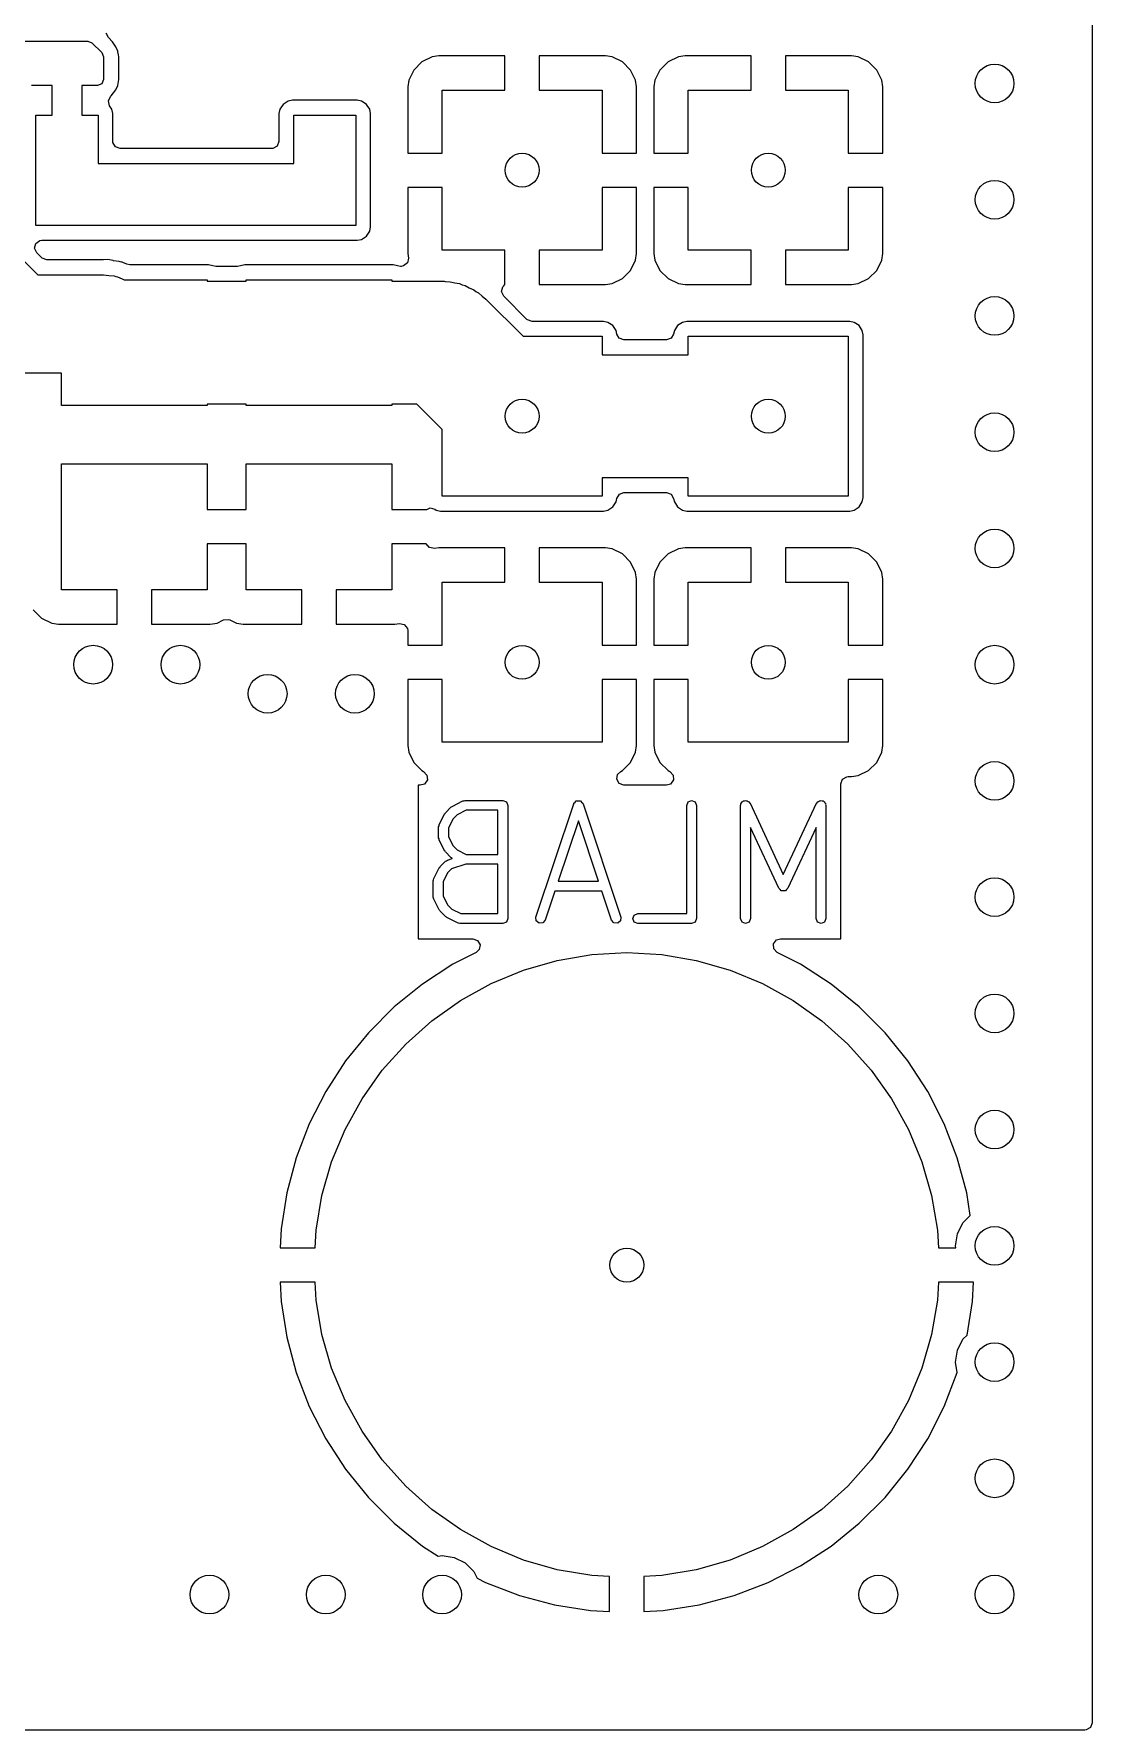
# Model space of a CAD drawing. Extents: x 5.46 to 6.24, y -4.92 to -3.35.
# Drawn here: x 5.806 to 6.235, y -4.923 to -4.234 of the extents above; entities that cross this region are included whole.
import ezdxf

# ---------------------------------------------------------------- set-up
doc = ezdxf.new("R2010")
doc.units = 0
doc.header["$MEASUREMENT"] = 0
doc.layers.add('BLACK', color=7, linetype='CONTINUOUS')

msp = doc.modelspace()

# ---------------------------------------------------------------- linework, layer by layer
at = {"layer": 'BLACK', "linetype": 'CONTINUOUS'}
for p, q in [((6.2355, -3.34796), (6.2355, -4.92004)), ((5.8005, -4.2365), (5.82755, -4.2365)), ((5.82755, -4.2365), (5.82929, -4.23722)), ((5.82929, -4.23722), (5.83328, -4.24121)), ((5.83594, -4.23508), (5.83509, -4.23325)), ((5.83767, -4.23681), (5.83594, -4.23508)), ((5.83767, -4.23681), (5.83767, -4.23681)), ((5.83767, -4.23681), (5.83767, -4.23681)), ((5.83902, -4.23883), (5.83767, -4.23681)), ((5.83974, -4.24057), (5.83902, -4.23883)), ((5.83328, -4.24121), (5.834, -4.24295)), ((5.834, -4.24295), (5.834, -4.25215)), ((5.83982, -4.24095), (5.83974, -4.24057)), ((5.84004, -4.24206), (5.83982, -4.24095)), ((5.84022, -4.24295), (5.84004, -4.24206)), ((5.84022, -4.25215), (5.84022, -4.24295)), ((5.96327, -4.24497), (5.95997, -4.24827)), ((5.96746, -4.24293), (5.96327, -4.24497)), ((5.97017, -4.24253), (5.96746, -4.24293)), ((5.99702, -4.24253), (5.97017, -4.24253)), ((5.99702, -4.2565), (5.99702, -4.24253)), ((6.03783, -4.24253), (6.01098, -4.24253)), ((6.01098, -4.24253), (6.01098, -4.2565)), ((6.04054, -4.24293), (6.03783, -4.24253)), ((6.04473, -4.24497), (6.04054, -4.24293)), ((6.04054, -4.24293), (6.04054, -4.24293)), ((6.04803, -4.24827), (6.04473, -4.24497)), ((6.06327, -4.24497), (6.05997, -4.24827)), ((6.06746, -4.24293), (6.06327, -4.24497)), ((6.07017, -4.24253), (6.06746, -4.24293)), ((6.09702, -4.24253), (6.07017, -4.24253)), ((6.09702, -4.2565), (6.09702, -4.24253)), ((6.13783, -4.24253), (6.11098, -4.24253)), ((6.11098, -4.24253), (6.11098, -4.2565)), ((6.14054, -4.24293), (6.13783, -4.24253)), ((6.14473, -4.24497), (6.14054, -4.24293)), ((6.14054, -4.24293), (6.14054, -4.24293)), ((6.14803, -4.24827), (6.14473, -4.24497)), ((5.834, -4.25215), (5.83328, -4.25389)), ((5.83974, -4.25453), (5.84022, -4.25215)), ((5.95793, -4.25246), (5.95753, -4.25517)), ((5.95997, -4.24827), (5.95793, -4.25246)), ((6.05007, -4.25246), (6.04803, -4.24827)), ((6.05047, -4.25517), (6.05007, -4.25246)), ((6.05793, -4.25246), (6.05753, -4.25517)), ((6.05997, -4.24827), (6.05793, -4.25246)), ((6.15007, -4.25246), (6.14803, -4.24827)), ((6.15047, -4.25517), (6.15007, -4.25246)), ((5.81315, -4.25461), (5.80475, -4.25461)), ((5.81315, -4.26658), (5.81315, -4.25461)), ((5.83154, -4.25461), (5.82512, -4.25461)), ((5.82512, -4.25461), (5.82512, -4.26658)), ((5.83328, -4.25389), (5.83154, -4.25461)), ((5.83596, -4.26082), (5.83686, -4.25901)), ((5.83686, -4.25901), (5.83695, -4.25892)), ((5.83695, -4.25892), (5.83706, -4.25882)), ((5.83706, -4.25882), (5.83902, -4.25627)), ((5.83706, -4.25882), (5.83706, -4.25882)), ((5.83902, -4.25627), (5.83974, -4.25453)), ((5.95753, -4.25517), (5.95753, -4.28202)), ((5.9715, -4.28202), (5.9715, -4.2565)), ((5.9715, -4.2565), (5.99702, -4.2565)), ((6.01098, -4.2565), (6.0365, -4.2565)), ((6.0365, -4.2565), (6.0365, -4.28202)), ((6.05047, -4.28202), (6.05047, -4.25517)), ((6.05047, -4.25517), (6.05047, -4.25517)), ((6.05753, -4.25517), (6.05753, -4.28202)), ((6.0715, -4.28202), (6.0715, -4.2565)), ((6.0715, -4.2565), (6.09702, -4.2565)), ((6.11098, -4.2565), (6.1365, -4.2565)), ((6.1365, -4.2565), (6.1365, -4.28202)), ((6.15047, -4.28202), (6.15047, -4.25517)), ((6.15047, -4.25517), (6.15047, -4.25517)), ((5.80654, -4.28666), (5.80654, -4.26658)), ((5.80654, -4.26658), (5.81315, -4.26658)), ((5.82512, -4.26658), (5.83174, -4.26658)), ((5.83174, -4.26658), (5.83174, -4.28626)), ((5.83644, -4.26279), (5.83596, -4.26082)), ((5.83741, -4.26423), (5.83644, -4.26279)), ((5.83776, -4.26599), (5.83741, -4.26423)), ((5.83776, -4.27728), (5.83776, -4.26599)), ((5.83776, -4.26599), (5.83776, -4.26599)), ((5.90559, -4.26423), (5.90524, -4.26599)), ((5.90524, -4.26599), (5.90524, -4.27728)), ((5.90692, -4.26224), (5.90559, -4.26423)), ((5.90559, -4.26423), (5.90559, -4.26423)), ((5.90891, -4.26091), (5.90692, -4.26224)), ((5.91067, -4.26056), (5.90891, -4.26091)), ((5.93705, -4.26056), (5.91067, -4.26056)), ((5.91067, -4.26056), (5.91067, -4.26056)), ((5.91126, -4.28626), (5.91126, -4.26658)), ((5.91126, -4.26658), (5.93646, -4.26658)), ((5.93646, -4.26658), (5.93646, -4.28626)), ((5.93881, -4.26091), (5.93705, -4.26056)), ((5.94025, -4.26187), (5.93881, -4.26091)), ((5.93881, -4.26091), (5.93881, -4.26091)), ((5.9408, -4.26224), (5.94025, -4.26187)), ((5.94109, -4.26268), (5.9408, -4.26224)), ((5.94213, -4.26423), (5.94109, -4.26268)), ((5.94248, -4.26599), (5.94213, -4.26423)), ((5.94248, -4.28725), (5.94248, -4.26599)), ((5.8378, -4.2778), (5.83776, -4.27728)), ((5.83881, -4.27955), (5.8378, -4.2778)), ((5.84072, -4.28024), (5.83881, -4.27955)), ((5.90228, -4.28024), (5.84072, -4.28024)), ((5.9028, -4.2802), (5.90228, -4.28024)), ((5.90455, -4.27919), (5.9028, -4.2802)), ((5.90524, -4.27728), (5.90455, -4.27919)), ((5.80654, -4.31146), (5.80654, -4.28666)), ((5.83174, -4.28626), (5.91126, -4.28626)), ((5.93646, -4.28626), (5.93646, -4.31146)), ((5.94248, -4.31205), (5.94248, -4.28725)), ((5.94248, -4.28725), (5.94248, -4.28725)), ((5.95753, -4.28202), (5.9715, -4.28202)), ((6.0365, -4.28202), (6.05047, -4.28202)), ((6.05753, -4.28202), (6.0715, -4.28202)), ((6.1365, -4.28202), (6.15047, -4.28202)), ((5.9715, -4.29598), (5.95753, -4.29598)), ((5.95753, -4.29598), (5.95753, -4.32283)), ((5.9715, -4.3215), (5.9715, -4.29598)), ((6.05047, -4.29598), (6.0365, -4.29598)), ((6.0365, -4.29598), (6.0365, -4.3215)), ((6.05047, -4.32283), (6.05047, -4.29598)), ((6.0715, -4.29598), (6.05753, -4.29598)), ((6.05753, -4.29598), (6.05753, -4.32283)), ((6.0715, -4.3215), (6.0715, -4.29598)), ((6.15047, -4.29598), (6.1365, -4.29598)), ((6.1365, -4.29598), (6.1365, -4.3215)), ((6.15047, -4.32283), (6.15047, -4.29598)), ((5.93646, -4.31146), (5.80654, -4.31146)), ((5.9408, -4.3158), (5.94213, -4.31381)), ((5.94213, -4.31381), (5.94248, -4.31205)), ((5.79603, -4.32024), (5.80728, -4.3315)), ((5.80598, -4.3207), (5.8065, -4.31874)), ((5.80683, -4.32253), (5.80598, -4.3207)), ((5.8065, -4.31874), (5.80816, -4.31758)), ((5.80816, -4.31758), (5.80892, -4.31748)), ((5.80892, -4.31748), (5.93705, -4.31748)), ((5.93705, -4.31748), (5.93881, -4.31713)), ((5.93881, -4.31713), (5.9408, -4.3158)), ((5.99702, -4.3215), (5.9715, -4.3215)), ((5.99702, -4.33547), (5.99702, -4.3215)), ((6.0365, -4.3215), (6.01098, -4.3215)), ((6.01098, -4.3215), (6.01098, -4.33547)), ((6.09702, -4.3215), (6.0715, -4.3215)), ((6.09702, -4.33547), (6.09702, -4.3215)), ((6.1365, -4.3215), (6.11098, -4.3215)), ((6.11098, -4.3215), (6.11098, -4.33547)), ((5.80891, -4.32461), (5.80683, -4.32253)), ((5.8091, -4.32479), (5.80891, -4.32461)), ((5.811, -4.32548), (5.8091, -4.32479)), ((5.83312, -4.32548), (5.811, -4.32548)), ((5.8333, -4.32547), (5.83312, -4.32548)), ((5.83393, -4.32544), (5.8333, -4.32547)), ((5.83558, -4.32534), (5.83393, -4.32544)), ((5.83783, -4.32575), (5.83558, -4.32534)), ((5.83558, -4.32534), (5.83558, -4.32534)), ((5.83801, -4.32578), (5.83783, -4.32575)), ((5.84027, -4.32605), (5.83801, -4.32578)), ((5.84076, -4.32624), (5.84027, -4.32605)), ((5.84027, -4.32605), (5.84027, -4.32605)), ((5.84027, -4.32605), (5.84027, -4.32605)), ((5.84128, -4.32638), (5.84076, -4.32624)), ((5.84153, -4.32643), (5.84128, -4.32638)), ((5.8418, -4.32648), (5.84153, -4.32643)), ((5.84347, -4.32723), (5.8418, -4.32648)), ((5.8418, -4.32648), (5.8418, -4.32648)), ((5.84468, -4.32749), (5.84347, -4.32723)), ((5.87662, -4.32749), (5.84468, -4.32749)), ((5.87838, -4.32784), (5.87662, -4.32749)), ((5.87662, -4.32749), (5.87662, -4.32749)), ((5.87841, -4.32785), (5.87838, -4.32784)), ((5.87955, -4.32808), (5.87841, -4.32785)), ((5.88845, -4.32808), (5.87955, -4.32808)), ((5.88959, -4.32785), (5.88845, -4.32808)), ((5.88962, -4.32784), (5.88959, -4.32785)), ((5.89138, -4.32749), (5.88962, -4.32784)), ((5.95162, -4.32749), (5.89138, -4.32749)), ((5.89138, -4.32749), (5.89138, -4.32749)), ((5.95338, -4.32784), (5.95162, -4.32749)), ((5.95341, -4.32785), (5.95338, -4.32784)), ((5.95455, -4.32808), (5.95341, -4.32785)), ((5.95487, -4.32808), (5.95455, -4.32808)), ((5.9558, -4.32793), (5.95487, -4.32808)), ((5.95739, -4.32667), (5.9558, -4.32793)), ((5.9578, -4.32469), (5.95739, -4.32667)), ((5.95753, -4.32283), (5.9578, -4.32469)), ((6.04803, -4.32973), (6.05007, -4.32554)), ((6.05007, -4.32554), (6.05047, -4.32283)), ((6.05047, -4.32283), (6.05047, -4.32283)), ((6.05753, -4.32283), (6.05793, -4.32554)), ((6.05793, -4.32554), (6.05997, -4.32973)), ((6.14803, -4.32973), (6.15007, -4.32554)), ((6.15007, -4.32554), (6.15047, -4.32283)), ((6.15047, -4.32283), (6.15047, -4.32283)), ((5.80728, -4.3315), (5.834, -4.3315)), ((5.834, -4.3315), (5.83612, -4.3318)), ((5.83612, -4.3318), (5.83825, -4.33196)), ((5.83825, -4.33196), (5.83892, -4.33221)), ((5.83892, -4.33221), (5.83963, -4.33231)), ((5.83963, -4.33231), (5.84158, -4.3332)), ((5.84158, -4.3332), (5.84241, -4.33351)), ((5.84241, -4.33351), (5.87603, -4.33351)), ((5.87603, -4.33351), (5.87603, -4.3341)), ((5.87603, -4.3341), (5.89197, -4.3341)), ((5.89197, -4.3341), (5.89197, -4.33351)), ((5.89197, -4.33351), (5.95103, -4.33351)), ((5.95103, -4.33351), (5.95103, -4.3341)), ((5.95103, -4.3341), (5.9716, -4.3341)), ((5.9716, -4.3341), (5.97215, -4.33413)), ((5.97215, -4.33413), (5.97238, -4.33411)), ((5.97238, -4.33411), (5.97277, -4.33417)), ((5.97277, -4.33417), (5.97473, -4.3343)), ((5.97473, -4.3343), (5.97663, -4.33478)), ((5.97663, -4.33478), (5.97857, -4.33509)), ((5.97857, -4.33509), (5.97966, -4.33556)), ((5.97966, -4.33556), (5.9808, -4.33585)), ((5.9808, -4.33585), (5.98252, -4.3368)), ((5.99619, -4.33636), (5.99652, -4.33596)), ((5.99652, -4.33596), (5.99702, -4.33547)), ((6.01098, -4.33547), (6.03783, -4.33547)), ((6.03783, -4.33547), (6.04054, -4.33507)), ((6.03783, -4.33547), (6.03783, -4.33547)), ((6.04054, -4.33507), (6.04473, -4.33303)), ((6.04473, -4.33303), (6.04803, -4.32973)), ((6.05997, -4.32973), (6.06327, -4.33303)), ((6.06327, -4.33303), (6.06746, -4.33507)), ((6.06746, -4.33507), (6.06746, -4.33507)), ((6.06746, -4.33507), (6.07017, -4.33547)), ((6.07017, -4.33547), (6.07017, -4.33547)), ((6.07017, -4.33547), (6.09702, -4.33547)), ((6.11098, -4.33547), (6.13783, -4.33547)), ((6.13783, -4.33547), (6.14054, -4.33507)), ((6.13783, -4.33547), (6.13783, -4.33547)), ((6.14054, -4.33507), (6.14473, -4.33303)), ((6.14473, -4.33303), (6.14803, -4.32973)), ((5.98252, -4.3368), (5.98432, -4.33758)), ((5.98432, -4.33758), (5.98526, -4.3383)), ((5.98526, -4.3383), (5.98629, -4.33887)), ((5.98629, -4.33887), (5.98772, -4.34022)), ((5.98772, -4.34022), (5.98928, -4.34142)), ((5.98928, -4.34142), (6.00436, -4.3565)), ((5.99566, -4.33832), (5.99619, -4.33636)), ((5.99652, -4.34015), (5.99566, -4.33832)), ((6.00598, -4.34961), (5.99652, -4.34015)), ((6.00617, -4.34979), (6.00598, -4.34961)), ((6.00808, -4.35048), (6.00617, -4.34979)), ((6.00436, -4.3565), (6.0365, -4.3565)), ((6.03709, -4.35048), (6.00808, -4.35048)), ((6.0365, -4.3565), (6.0365, -4.364)), ((6.03885, -4.35083), (6.03709, -4.35048)), ((6.04084, -4.35216), (6.03885, -4.35083)), ((6.03885, -4.35083), (6.03885, -4.35083)), ((6.04217, -4.35415), (6.04084, -4.35216)), ((6.04246, -4.3556), (6.04217, -4.35415)), ((6.04217, -4.35415), (6.04217, -4.35415)), ((6.04346, -4.35729), (6.04246, -4.3556)), ((6.06554, -4.3556), (6.06449, -4.35733)), ((6.06583, -4.35415), (6.06554, -4.3556)), ((6.06716, -4.35216), (6.06583, -4.35415)), ((6.06583, -4.35415), (6.06583, -4.35415)), ((6.06915, -4.35083), (6.06716, -4.35216)), ((6.07091, -4.35048), (6.06915, -4.35083)), ((6.13709, -4.35048), (6.07091, -4.35048)), ((6.07091, -4.35048), (6.07091, -4.35048)), ((6.0715, -4.364), (6.0715, -4.3565)), ((6.0715, -4.3565), (6.1365, -4.3565)), ((6.1365, -4.3565), (6.1365, -4.4215)), ((6.13885, -4.35083), (6.13709, -4.35048)), ((6.14084, -4.35216), (6.13885, -4.35083)), ((6.13885, -4.35083), (6.13885, -4.35083)), ((6.14217, -4.35415), (6.14084, -4.35216)), ((6.14252, -4.35591), (6.14217, -4.35415)), ((6.14252, -4.42209), (6.14252, -4.35591)), ((6.04536, -4.35798), (6.04346, -4.35729)), ((6.06264, -4.35798), (6.04536, -4.35798)), ((6.06449, -4.35733), (6.06264, -4.35798)), ((6.0365, -4.364), (6.0715, -4.364)), ((5.81697, -4.3715), (5.799, -4.3715)), ((5.81697, -4.38469), (5.81697, -4.3715)), ((5.89197, -4.3841), (5.87603, -4.3841)), ((5.87603, -4.3841), (5.87603, -4.38469)), ((5.89197, -4.38469), (5.89197, -4.3841)), ((5.96124, -4.3841), (5.95103, -4.3841)), ((5.95103, -4.3841), (5.95103, -4.38469)), ((5.9715, -4.39436), (5.96124, -4.3841)), ((5.87603, -4.38469), (5.81697, -4.38469)), ((5.95103, -4.38469), (5.89197, -4.38469)), ((5.9715, -4.4215), (5.9715, -4.39436)), ((5.81697, -4.45949), (5.81697, -4.40831)), ((5.81697, -4.40831), (5.87603, -4.40831)), ((5.87603, -4.40831), (5.87603, -4.42692)), ((5.89197, -4.42692), (5.89197, -4.40831)), ((5.89197, -4.40831), (5.95103, -4.40831)), ((5.95103, -4.40831), (5.95103, -4.42692)), ((6.0715, -4.414), (6.0365, -4.414)), ((6.0365, -4.414), (6.0365, -4.4215)), ((6.0715, -4.4215), (6.0715, -4.414)), ((6.0365, -4.4215), (5.9715, -4.4215)), ((6.03885, -4.42717), (6.04084, -4.42584)), ((6.04084, -4.42584), (6.04217, -4.42385)), ((6.04217, -4.42385), (6.04246, -4.4224)), ((6.04246, -4.4224), (6.04351, -4.42067)), ((6.04351, -4.42067), (6.04536, -4.42002)), ((6.04536, -4.42002), (6.06264, -4.42002)), ((6.06264, -4.42002), (6.06454, -4.42071)), ((6.06454, -4.42071), (6.06554, -4.4224)), ((6.06554, -4.4224), (6.06583, -4.42385)), ((6.06583, -4.42385), (6.06716, -4.42584)), ((6.06716, -4.42584), (6.06716, -4.42584)), ((6.06716, -4.42584), (6.06716, -4.42584)), ((6.06716, -4.42584), (6.06915, -4.42717)), ((6.1365, -4.4215), (6.0715, -4.4215)), ((6.13885, -4.42717), (6.14084, -4.42584)), ((6.14084, -4.42584), (6.14217, -4.42385)), ((6.14217, -4.42385), (6.14252, -4.42209)), ((5.87603, -4.42692), (5.89197, -4.42692)), ((5.95103, -4.42692), (5.96523, -4.42692)), ((5.96523, -4.42692), (5.96663, -4.42627)), ((5.96663, -4.42627), (5.96853, -4.42675)), ((5.96853, -4.42675), (5.96915, -4.42717)), ((5.96915, -4.42717), (5.97091, -4.42752)), ((5.97091, -4.42752), (6.03709, -4.42752)), ((6.03709, -4.42752), (6.03885, -4.42717)), ((6.06915, -4.42717), (6.07091, -4.42752)), ((6.07091, -4.42752), (6.13709, -4.42752)), ((6.13709, -4.42752), (6.13885, -4.42717)), ((5.89197, -4.44089), (5.87603, -4.44089)), ((5.87603, -4.44089), (5.87603, -4.45949)), ((5.89197, -4.45949), (5.89197, -4.44089)), ((5.965, -4.44089), (5.95103, -4.44089)), ((5.95103, -4.44089), (5.95103, -4.45949)), ((5.96586, -4.44175), (5.965, -4.44089)), ((5.96589, -4.44173), (5.96586, -4.44175)), ((5.9664, -4.44238), (5.96589, -4.44173)), ((5.96838, -4.44279), (5.9664, -4.44238)), ((5.97017, -4.44253), (5.96838, -4.44279)), ((5.99702, -4.44253), (5.97017, -4.44253)), ((5.97017, -4.44253), (5.97017, -4.44253)), ((5.99702, -4.4565), (5.99702, -4.44253)), ((6.03783, -4.44253), (6.01098, -4.44253)), ((6.01098, -4.44253), (6.01098, -4.4565)), ((6.04054, -4.44293), (6.03783, -4.44253)), ((6.04473, -4.44497), (6.04054, -4.44293)), ((6.04054, -4.44293), (6.04054, -4.44293)), ((6.04803, -4.44827), (6.04473, -4.44497)), ((6.06327, -4.44497), (6.05997, -4.44827)), ((6.06746, -4.44293), (6.06327, -4.44497)), ((6.07017, -4.44253), (6.06746, -4.44293)), ((6.09702, -4.44253), (6.07017, -4.44253)), ((6.09702, -4.4565), (6.09702, -4.44253)), ((6.13783, -4.44253), (6.11098, -4.44253)), ((6.11098, -4.44253), (6.11098, -4.4565)), ((6.14054, -4.44293), (6.13783, -4.44253)), ((6.14473, -4.44497), (6.14054, -4.44293)), ((6.14054, -4.44293), (6.14054, -4.44293)), ((6.14803, -4.44827), (6.14473, -4.44497)), ((6.05007, -4.45246), (6.04803, -4.44827)), ((6.05047, -4.45517), (6.05007, -4.45246)), ((6.05793, -4.45246), (6.05753, -4.45517)), ((6.05997, -4.44827), (6.05793, -4.45246)), ((6.15007, -4.45246), (6.14803, -4.44827)), ((6.15047, -4.45517), (6.15007, -4.45246)), ((5.83952, -4.45949), (5.81697, -4.45949)), ((5.83952, -4.47346), (5.83952, -4.45949)), ((5.87603, -4.45949), (5.85348, -4.45949)), ((5.85348, -4.45949), (5.85348, -4.47346)), ((5.91452, -4.45949), (5.89197, -4.45949)), ((5.91452, -4.47346), (5.91452, -4.45949)), ((5.95103, -4.45949), (5.92848, -4.45949)), ((5.92848, -4.45949), (5.92848, -4.47346)), ((5.9715, -4.48202), (5.9715, -4.4565)), ((5.9715, -4.4565), (5.99702, -4.4565)), ((6.01098, -4.4565), (6.0365, -4.4565)), ((6.0365, -4.4565), (6.0365, -4.48202)), ((6.05047, -4.48202), (6.05047, -4.45517)), ((6.05047, -4.45517), (6.05047, -4.45517)), ((6.05753, -4.45517), (6.05753, -4.48202)), ((6.0715, -4.48202), (6.0715, -4.4565)), ((6.0715, -4.4565), (6.09702, -4.4565)), ((6.11098, -4.4565), (6.1365, -4.4565)), ((6.1365, -4.4565), (6.1365, -4.48202)), ((6.15047, -4.48202), (6.15047, -4.45517)), ((6.15047, -4.45517), (6.15047, -4.45517)), ((5.80545, -4.46772), (5.80874, -4.47102)), ((5.80874, -4.47102), (5.81293, -4.47307)), ((5.81293, -4.47307), (5.81293, -4.47307)), ((5.81293, -4.47307), (5.81565, -4.47346)), ((5.81565, -4.47346), (5.81565, -4.47346)), ((5.81565, -4.47346), (5.83952, -4.47346)), ((5.85348, -4.47346), (5.87735, -4.47346)), ((5.87735, -4.47346), (5.88007, -4.47307)), ((5.87735, -4.47346), (5.87735, -4.47346)), ((5.88007, -4.47307), (5.8827, -4.47178)), ((5.8827, -4.47178), (5.88471, -4.47157)), ((5.88471, -4.47157), (5.8853, -4.47178)), ((5.8853, -4.47178), (5.88793, -4.47307)), ((5.88793, -4.47307), (5.89065, -4.47346)), ((5.89065, -4.47346), (5.89065, -4.47346)), ((5.89065, -4.47346), (5.91452, -4.47346)), ((5.92848, -4.47346), (5.95235, -4.47346)), ((5.95235, -4.47346), (5.95414, -4.4732)), ((5.95235, -4.47346), (5.95235, -4.47346)), ((5.95414, -4.4732), (5.95613, -4.47361)), ((5.95613, -4.47361), (5.95738, -4.4752)), ((5.95738, -4.4752), (5.95753, -4.47613)), ((5.95753, -4.47613), (5.95753, -4.48202)), ((5.95753, -4.48202), (5.9715, -4.48202)), ((6.0365, -4.48202), (6.05047, -4.48202)), ((6.05753, -4.48202), (6.0715, -4.48202)), ((6.1365, -4.48202), (6.15047, -4.48202)), ((5.95753, -4.49598), (5.95753, -4.52283)), ((5.9715, -4.49598), (5.95753, -4.49598)), ((5.9715, -4.5215), (5.9715, -4.49598)), ((6.05047, -4.49598), (6.0365, -4.49598)), ((6.0365, -4.49598), (6.0365, -4.5215)), ((6.05047, -4.52283), (6.05047, -4.49598)), ((6.0715, -4.49598), (6.05753, -4.49598)), ((6.05753, -4.49598), (6.05753, -4.52283)), ((6.0715, -4.5215), (6.0715, -4.49598)), ((6.15047, -4.49598), (6.1365, -4.49598)), ((6.1365, -4.49598), (6.1365, -4.5215)), ((6.15047, -4.52283), (6.15047, -4.49598)), ((6.0365, -4.5215), (5.9715, -4.5215)), ((6.1365, -4.5215), (6.0715, -4.5215)), ((5.95753, -4.52283), (5.95793, -4.52554)), ((5.95793, -4.52554), (5.95997, -4.52973)), ((6.04803, -4.52973), (6.05007, -4.52554)), ((6.05007, -4.52554), (6.05047, -4.52283)), ((6.05047, -4.52283), (6.05047, -4.52283)), ((6.05753, -4.52283), (6.05793, -4.52554)), ((6.05793, -4.52554), (6.05997, -4.52973)), ((6.14803, -4.52973), (6.15007, -4.52554)), ((6.15007, -4.52554), (6.15047, -4.52283)), ((6.15047, -4.52283), (6.15047, -4.52283)), ((5.95997, -4.52973), (5.96327, -4.53303)), ((5.96327, -4.53303), (5.96395, -4.53336)), ((5.96395, -4.53336), (5.96536, -4.53482)), ((5.96536, -4.53482), (5.9655, -4.53684)), ((6.04243, -4.53653), (6.04279, -4.53454)), ((6.04279, -4.53454), (6.04405, -4.53336)), ((6.04405, -4.53336), (6.04473, -4.53303)), ((6.04473, -4.53303), (6.04803, -4.52973)), ((6.05997, -4.52973), (6.06327, -4.53303)), ((6.06327, -4.53303), (6.06395, -4.53336)), ((6.06395, -4.53336), (6.06536, -4.53482)), ((6.06536, -4.53482), (6.0655, -4.53684)), ((6.13416, -4.53653), (6.13592, -4.53551)), ((6.13592, -4.53551), (6.13643, -4.53547)), ((6.13643, -4.53547), (6.13783, -4.53547)), ((6.13783, -4.53547), (6.14054, -4.53507)), ((6.13783, -4.53547), (6.13783, -4.53547)), ((6.14054, -4.53507), (6.14473, -4.53303)), ((6.14473, -4.53303), (6.14803, -4.52973)), ((5.96265, -4.53898), (5.96182, -4.53898)), ((5.96182, -4.53898), (5.96182, -4.60135)), ((5.9643, -4.53847), (5.96265, -4.53898)), ((5.9655, -4.53684), (5.9643, -4.53847)), ((6.04345, -4.53829), (6.04243, -4.53653)), ((6.04535, -4.53898), (6.04345, -4.53829)), ((6.06265, -4.53898), (6.04535, -4.53898)), ((6.0643, -4.53847), (6.06265, -4.53898)), ((6.0655, -4.53684), (6.0643, -4.53847)), ((6.13347, -4.53843), (6.13416, -4.53653)), ((6.13347, -4.60135), (6.13347, -4.53843)), ((5.97286, -4.55013), (5.97505, -4.54794)), ((5.97505, -4.54794), (5.97535, -4.54781)), ((5.97535, -4.54781), (5.97557, -4.54756)), ((5.97557, -4.54756), (5.97995, -4.54537)), ((5.98132, -4.54916), (5.97765, -4.551)), ((5.97995, -4.54537), (5.98041, -4.54534)), ((5.98041, -4.54534), (5.98084, -4.54516)), ((5.98084, -4.54516), (5.99618, -4.54516)), ((5.99418, -4.54916), (5.98132, -4.54916)), ((5.99418, -4.56707), (5.99418, -4.54916)), ((5.99618, -4.54516), (5.99759, -4.54575)), ((5.99759, -4.54575), (5.99818, -4.54716)), ((5.99818, -4.54716), (5.99818, -4.59316)), ((6.00961, -4.59253), (6.02495, -4.54653)), ((6.02495, -4.54653), (6.02505, -4.54642)), ((6.02505, -4.54642), (6.02506, -4.54627)), ((6.02506, -4.54627), (6.02553, -4.54585)), ((6.02553, -4.54585), (6.02595, -4.54537)), ((6.02595, -4.54537), (6.0261, -4.54536)), ((6.0261, -4.54536), (6.02621, -4.54527)), ((6.02621, -4.54527), (6.02684, -4.54531)), ((6.02684, -4.54531), (6.02748, -4.54527)), ((6.02748, -4.54527), (6.02759, -4.54536)), ((6.02759, -4.54536), (6.02774, -4.54537)), ((6.02774, -4.54537), (6.02815, -4.54585)), ((6.02815, -4.54585), (6.02863, -4.54627)), ((6.02863, -4.54627), (6.02864, -4.54642)), ((6.02864, -4.54642), (6.02874, -4.54653)), ((6.02874, -4.54653), (6.04408, -4.59253)), ((6.07084, -4.54716), (6.07143, -4.54575)), ((6.07084, -4.59116), (6.07084, -4.54716)), ((6.07143, -4.54575), (6.07284, -4.54516)), ((6.07284, -4.54516), (6.07426, -4.54575)), ((6.07426, -4.54575), (6.07484, -4.54716)), ((6.07484, -4.54716), (6.07484, -4.59316)), ((6.09275, -4.54716), (6.09289, -4.54683)), ((6.09275, -4.59316), (6.09275, -4.54716)), ((6.09287, -4.54648), (6.09317, -4.54615)), ((6.09289, -4.54683), (6.09287, -4.54648)), ((6.09317, -4.54615), (6.09334, -4.54575)), ((6.09334, -4.54575), (6.09366, -4.54561)), ((6.09366, -4.54561), (6.0939, -4.54535)), ((6.0939, -4.54535), (6.09434, -4.54533)), ((6.09434, -4.54533), (6.09475, -4.54516)), ((6.09475, -4.54516), (6.09508, -4.5453)), ((6.09508, -4.5453), (6.09543, -4.54528)), ((6.09543, -4.54528), (6.09576, -4.54558)), ((6.09576, -4.54558), (6.09616, -4.54575)), ((6.09616, -4.54575), (6.0963, -4.54608)), ((6.0963, -4.54608), (6.09656, -4.54632)), ((6.09656, -4.54632), (6.11008, -4.57529)), ((6.11008, -4.57529), (6.1236, -4.54632)), ((6.1236, -4.54632), (6.12387, -4.54608)), ((6.12387, -4.54608), (6.124, -4.54575)), ((6.124, -4.54575), (6.12441, -4.54558)), ((6.12441, -4.54558), (6.12473, -4.54528)), ((6.12473, -4.54528), (6.12509, -4.5453)), ((6.12509, -4.5453), (6.12542, -4.54516)), ((6.12542, -4.54516), (6.12582, -4.54533)), ((6.12582, -4.54533), (6.12626, -4.54535)), ((6.12626, -4.54535), (6.1265, -4.54561)), ((6.1265, -4.54561), (6.12683, -4.54575)), ((6.12683, -4.54575), (6.127, -4.54615)), ((6.127, -4.54615), (6.1273, -4.54648)), ((6.1273, -4.54648), (6.12728, -4.54683)), ((6.12728, -4.54683), (6.12742, -4.54716)), ((6.12742, -4.54716), (6.12742, -4.59316)), ((5.97008, -4.55592), (5.97026, -4.55549)), ((5.97008, -4.56031), (5.97008, -4.55592)), ((5.97026, -4.55549), (5.97029, -4.55503)), ((5.97029, -4.55503), (5.97248, -4.55065)), ((5.97248, -4.55065), (5.97273, -4.55043)), ((5.97273, -4.55043), (5.97286, -4.55013)), ((5.97592, -4.55273), (5.97408, -4.5564)), ((5.97408, -4.5564), (5.97408, -4.55983)), ((5.97765, -4.551), (5.97592, -4.55273)), ((6.02684, -4.55349), (6.01867, -4.57802)), ((6.03502, -4.57802), (6.02684, -4.55349)), ((6.10827, -4.58087), (6.09675, -4.55618)), ((6.09675, -4.55618), (6.09675, -4.59316)), ((6.12342, -4.55618), (6.1119, -4.58087)), ((6.12342, -4.59316), (6.12342, -4.55618)), ((5.97026, -4.56074), (5.97008, -4.56031)), ((5.97029, -4.5612), (5.97026, -4.56074)), ((5.97248, -4.56558), (5.97029, -4.5612)), ((5.97408, -4.55983), (5.97592, -4.5635)), ((5.97592, -4.5635), (5.97765, -4.56523)), ((5.97067, -4.57203), (5.97286, -4.56984)), ((5.97273, -4.5658), (5.97248, -4.56558)), ((5.97286, -4.5661), (5.97273, -4.5658)), ((5.97505, -4.56829), (5.97286, -4.5661)), ((5.97286, -4.56984), (5.97329, -4.56967)), ((5.97329, -4.56967), (5.97364, -4.56936)), ((5.97364, -4.56936), (5.97563, -4.5687)), ((5.97535, -4.56842), (5.97505, -4.56829)), ((5.97557, -4.56867), (5.97535, -4.56842)), ((5.97563, -4.5687), (5.97557, -4.56867)), ((5.97765, -4.56523), (5.98132, -4.56707)), ((5.98132, -4.56707), (5.99418, -4.56707)), ((5.96789, -4.57783), (5.96807, -4.5774)), ((5.96807, -4.5774), (5.9681, -4.57693)), ((5.9681, -4.57693), (5.97029, -4.57255)), ((5.97029, -4.57255), (5.97054, -4.57234)), ((5.97054, -4.57234), (5.97067, -4.57203)), ((5.97373, -4.57463), (5.97189, -4.5783)), ((5.97535, -4.57301), (5.97373, -4.57463)), ((5.98117, -4.57107), (5.97535, -4.57301)), ((5.99418, -4.57107), (5.98117, -4.57107)), ((5.99418, -4.59116), (5.99418, -4.57107)), ((5.96789, -4.5844), (5.96789, -4.57783)), ((5.96807, -4.58483), (5.96789, -4.5844)), ((5.97189, -4.5783), (5.97189, -4.58393)), ((5.97189, -4.58393), (5.97373, -4.5876)), ((6.01733, -4.58202), (6.01341, -4.59379)), ((6.03636, -4.58202), (6.01733, -4.58202)), ((6.01867, -4.57802), (6.03502, -4.57802)), ((6.04028, -4.59379), (6.03636, -4.58202)), ((6.10877, -4.58133), (6.10827, -4.58087)), ((6.10924, -4.58183), (6.10877, -4.58133)), ((6.10933, -4.58184), (6.10924, -4.58183)), ((6.1094, -4.5819), (6.10933, -4.58184)), ((6.11008, -4.58187), (6.1094, -4.5819)), ((6.11077, -4.5819), (6.11008, -4.58187)), ((6.11084, -4.58184), (6.11077, -4.5819)), ((6.11093, -4.58183), (6.11084, -4.58184)), ((6.11139, -4.58133), (6.11093, -4.58183)), ((6.1119, -4.58087), (6.11139, -4.58133)), ((5.9681, -4.58529), (5.96807, -4.58483)), ((5.97029, -4.58968), (5.9681, -4.58529)), ((5.97054, -4.58989), (5.97029, -4.58968)), ((5.97067, -4.5902), (5.97054, -4.58989)), ((5.97286, -4.59239), (5.97067, -4.5902)), ((5.97373, -4.5876), (5.97546, -4.58933)), ((5.97546, -4.58933), (5.97913, -4.59116)), ((5.97913, -4.59116), (5.99418, -4.59116)), ((6.04953, -4.59175), (6.05094, -4.59116)), ((6.05094, -4.59116), (6.07084, -4.59116)), ((5.97316, -4.59251), (5.97286, -4.59239)), ((5.97338, -4.59276), (5.97316, -4.59251)), ((5.97776, -4.59495), (5.97338, -4.59276)), ((5.97822, -4.59498), (5.97776, -4.59495)), ((5.97865, -4.59516), (5.97822, -4.59498)), ((5.99618, -4.59516), (5.97865, -4.59516)), ((5.99759, -4.59458), (5.99618, -4.59516)), ((5.99818, -4.59316), (5.99759, -4.59458)), ((6.00972, -4.59406), (6.00961, -4.59253)), ((6.01088, -4.59506), (6.00972, -4.59406)), ((6.01241, -4.59495), (6.01088, -4.59506)), ((6.01341, -4.59379), (6.01241, -4.59495)), ((6.04128, -4.59495), (6.04028, -4.59379)), ((6.04281, -4.59506), (6.04128, -4.59495)), ((6.04397, -4.59406), (6.04281, -4.59506)), ((6.04408, -4.59253), (6.04397, -4.59406)), ((6.04894, -4.59316), (6.04953, -4.59175)), ((6.04953, -4.59458), (6.04894, -4.59316)), ((6.05094, -4.59516), (6.04953, -4.59458)), ((6.07284, -4.59516), (6.05094, -4.59516)), ((6.07426, -4.59458), (6.07284, -4.59516)), ((6.07484, -4.59316), (6.07426, -4.59458)), ((6.09334, -4.59458), (6.09275, -4.59316)), ((6.09475, -4.59516), (6.09334, -4.59458)), ((6.09616, -4.59458), (6.09475, -4.59516)), ((6.09675, -4.59316), (6.09616, -4.59458)), ((6.124, -4.59458), (6.12342, -4.59316)), ((6.12542, -4.59516), (6.124, -4.59458)), ((6.12683, -4.59458), (6.12542, -4.59516)), ((6.12742, -4.59316), (6.12683, -4.59458)), ((5.96182, -4.60135), (5.984, -4.60135)), ((5.984, -4.60135), (5.98591, -4.60204)), ((5.98591, -4.60204), (5.98692, -4.60379)), ((5.98692, -4.60379), (5.98657, -4.60579)), ((6.10616, -4.60344), (6.10738, -4.60182)), ((6.10627, -4.60546), (6.10616, -4.60344)), ((6.10738, -4.60182), (6.109, -4.60135)), ((6.109, -4.60135), (6.13347, -4.60135)), ((5.97592, -4.61175), (5.96353, -4.6198)), ((5.98535, -4.60695), (5.97592, -4.61175)), ((5.98657, -4.60579), (5.98535, -4.60695)), ((6.00455, -4.61413), (6.01824, -4.61018)), ((6.01824, -4.61018), (6.03228, -4.6078)), ((6.03228, -4.6078), (6.0465, -4.607)), ((6.0465, -4.607), (6.06072, -4.6078)), ((6.06072, -4.6078), (6.07476, -4.61018)), ((6.07476, -4.61018), (6.08845, -4.61413)), ((6.10765, -4.60695), (6.10627, -4.60546)), ((6.11708, -4.61175), (6.10765, -4.60695)), ((6.12947, -4.6198), (6.11708, -4.61175)), ((5.9914, -4.61958), (6.00455, -4.61413)), ((6.08845, -4.61413), (6.1016, -4.61958)), ((5.96353, -4.6198), (5.95204, -4.6291)), ((5.96353, -4.6198), (5.96353, -4.6198)), ((5.97893, -4.62647), (5.9914, -4.61958)), ((6.1016, -4.61958), (6.11407, -4.62647)), ((6.14096, -4.6291), (6.12947, -4.6198)), ((6.12947, -4.6198), (6.12947, -4.6198)), ((5.95204, -4.6291), (5.9416, -4.63954)), ((5.95204, -4.6291), (5.95204, -4.6291)), ((5.96732, -4.63471), (5.97893, -4.62647)), ((6.11407, -4.62647), (6.12568, -4.63471)), ((6.1514, -4.63954), (6.14096, -4.6291)), ((6.14096, -4.6291), (6.14096, -4.6291)), ((5.9416, -4.63954), (5.9323, -4.65103)), ((5.9416, -4.63954), (5.9416, -4.63954)), ((5.9567, -4.6442), (5.96732, -4.63471)), ((6.12568, -4.63471), (6.1363, -4.6442)), ((6.1607, -4.65103), (6.1514, -4.63954)), ((6.1514, -4.63954), (6.1514, -4.63954)), ((5.94721, -4.65482), (5.9567, -4.6442)), ((6.1363, -4.6442), (6.14579, -4.65482)), ((5.9323, -4.65103), (5.92425, -4.66342)), ((5.9323, -4.65103), (5.9323, -4.65103)), ((6.16875, -4.66342), (6.1607, -4.65103)), ((6.1607, -4.65103), (6.1607, -4.65103)), ((5.93897, -4.66643), (5.94721, -4.65482)), ((6.14579, -4.65482), (6.15403, -4.66643)), ((5.92425, -4.66342), (5.91754, -4.67658)), ((5.93208, -4.6789), (5.93897, -4.66643)), ((6.15403, -4.66643), (6.16092, -4.6789)), ((6.17546, -4.67658), (6.16875, -4.66342)), ((5.91754, -4.67658), (5.91225, -4.69038)), ((5.91754, -4.67658), (5.91754, -4.67658)), ((5.92663, -4.69205), (5.93208, -4.6789)), ((6.16092, -4.6789), (6.16637, -4.69205)), ((6.18075, -4.69038), (6.17546, -4.67658)), ((6.17546, -4.67658), (6.17546, -4.67658)), ((5.91225, -4.69038), (5.90842, -4.70465)), ((5.92268, -4.70574), (5.92663, -4.69205)), ((6.16637, -4.69205), (6.17032, -4.70574)), ((6.18458, -4.70465), (6.18075, -4.69038)), ((5.90842, -4.70465), (5.90611, -4.71924)), ((5.90842, -4.70465), (5.90842, -4.70465)), ((5.9203, -4.71978), (5.92268, -4.70574)), ((6.17032, -4.70574), (6.1727, -4.71978)), ((6.18604, -4.71388), (6.18458, -4.70465)), ((6.18458, -4.70465), (6.18458, -4.70465)), ((6.18307, -4.71685), (6.18604, -4.71388)), ((5.90611, -4.71924), (5.9057, -4.72702)), ((5.91989, -4.72702), (5.9203, -4.71978)), ((6.1727, -4.71978), (6.17311, -4.72702)), ((6.18004, -4.72619), (6.18081, -4.72128)), ((6.18081, -4.72128), (6.18307, -4.71685)), ((5.9057, -4.72702), (5.9057, -4.72702)), ((5.9057, -4.72702), (5.91989, -4.72702)), ((6.17311, -4.72702), (6.18017, -4.72702)), ((6.18017, -4.72702), (6.18004, -4.72619)), ((5.91989, -4.74098), (5.9057, -4.74098)), ((5.9057, -4.74098), (5.90611, -4.74876)), ((5.9203, -4.74822), (5.91989, -4.74098)), ((6.17311, -4.74098), (6.1727, -4.74822)), ((6.1873, -4.74098), (6.17311, -4.74098)), ((6.18689, -4.74876), (6.1873, -4.74098)), ((5.90611, -4.74876), (5.90842, -4.76335)), ((5.92268, -4.76226), (5.9203, -4.74822)), ((6.1727, -4.74822), (6.17032, -4.76226)), ((6.18472, -4.76245), (6.18689, -4.74876)), ((5.90842, -4.76335), (5.90842, -4.76335)), ((5.90842, -4.76335), (5.91225, -4.77762)), ((5.92663, -4.77595), (5.92268, -4.76226)), ((6.17032, -4.76226), (6.16637, -4.77595)), ((6.18307, -4.7641), (6.18472, -4.76245)), ((6.18004, -4.77343), (6.18081, -4.76852)), ((6.18081, -4.76852), (6.18307, -4.7641)), ((5.93208, -4.7891), (5.92663, -4.77595)), ((6.16637, -4.77595), (6.16092, -4.7891)), ((6.18072, -4.77772), (6.18004, -4.77343)), ((5.91225, -4.77762), (5.91754, -4.79142)), ((6.17546, -4.79142), (6.18072, -4.77772)), ((5.93897, -4.80157), (5.93208, -4.7891)), ((6.16092, -4.7891), (6.15403, -4.80157)), ((5.91754, -4.79142), (5.91754, -4.79142)), ((5.91754, -4.79142), (5.92425, -4.80458)), ((6.16875, -4.80458), (6.17546, -4.79142)), ((6.17546, -4.79142), (6.17546, -4.79142)), ((5.92425, -4.80458), (5.9323, -4.81697)), ((5.94721, -4.81318), (5.93897, -4.80157)), ((6.15403, -4.80157), (6.14579, -4.81318)), ((6.1607, -4.81697), (6.16875, -4.80458)), ((5.9323, -4.81697), (5.9323, -4.81697)), ((5.9323, -4.81697), (5.9416, -4.82846)), ((5.9567, -4.8238), (5.94721, -4.81318)), ((6.14579, -4.81318), (6.1363, -4.8238)), ((6.1514, -4.82846), (6.1607, -4.81697)), ((6.1607, -4.81697), (6.1607, -4.81697)), ((5.96732, -4.83329), (5.9567, -4.8238)), ((6.1363, -4.8238), (6.12568, -4.83329)), ((5.9416, -4.82846), (5.9416, -4.82846)), ((5.9416, -4.82846), (5.95204, -4.8389)), ((6.14096, -4.8389), (6.1514, -4.82846)), ((6.1514, -4.82846), (6.1514, -4.82846)), ((5.95204, -4.8389), (5.95204, -4.8389)), ((5.95204, -4.8389), (5.96353, -4.8482)), ((5.97893, -4.84153), (5.96732, -4.83329)), ((6.12568, -4.83329), (6.11407, -4.84153)), ((6.12947, -4.8482), (6.14096, -4.8389)), ((6.14096, -4.8389), (6.14096, -4.8389)), ((5.9914, -4.84842), (5.97893, -4.84153)), ((6.11407, -4.84153), (6.1016, -4.84842)), ((5.96353, -4.8482), (5.96353, -4.8482)), ((5.96353, -4.8482), (5.96985, -4.85231)), ((5.96985, -4.85231), (5.9715, -4.85204)), ((5.9715, -4.85204), (5.97641, -4.85282)), ((5.97641, -4.85282), (5.98083, -4.85507)), ((6.00455, -4.85387), (5.9914, -4.84842)), ((6.1016, -4.84842), (6.08845, -4.85387)), ((6.11708, -4.85625), (6.12947, -4.8482)), ((6.12947, -4.8482), (6.12947, -4.8482)), ((5.98083, -4.85507), (5.98434, -4.85859)), ((5.98434, -4.85859), (5.98569, -4.86123)), ((6.01824, -4.85782), (6.00455, -4.85387)), ((6.03228, -4.8602), (6.01824, -4.85782)), ((6.03952, -4.86061), (6.03228, -4.8602)), ((6.06072, -4.8602), (6.05348, -4.86061)), ((6.07476, -4.85782), (6.06072, -4.8602)), ((6.08845, -4.85387), (6.07476, -4.85782)), ((6.10392, -4.86296), (6.11708, -4.85625)), ((5.98569, -4.86123), (5.98908, -4.86296)), ((5.98908, -4.86296), (5.98908, -4.86296)), ((5.98908, -4.86296), (6.00288, -4.86825)), ((6.03952, -4.8748), (6.03952, -4.86061)), ((6.05348, -4.86061), (6.05348, -4.8748)), ((6.09012, -4.86825), (6.10392, -4.86296)), ((6.10392, -4.86296), (6.10392, -4.86296)), ((6.00288, -4.86825), (6.01715, -4.87208)), ((6.01715, -4.87208), (6.01715, -4.87208)), ((6.01715, -4.87208), (6.03174, -4.87439)), ((6.06126, -4.87439), (6.07585, -4.87208)), ((6.07585, -4.87208), (6.09012, -4.86825)), ((6.07585, -4.87208), (6.07585, -4.87208)), ((6.03174, -4.87439), (6.03952, -4.8748)), ((6.03952, -4.8748), (6.03952, -4.8748)), ((6.05348, -4.8748), (6.06126, -4.87439)), ((6.2348, -4.92194), (6.23305, -4.92295)), ((6.2355, -4.92004), (6.2348, -4.92194)), ((6.23254, -4.923), (5.46046, -4.923)), ((6.23305, -4.92295), (6.23254, -4.923))]:
    msp.add_line(p, q, dxfattribs=at)
at = {"layer": 'BLACK'}
for centre, radius in [((6.19591, -4.25374), 0.00787), ((6.004, -4.289), 0.00689), ((6.104, -4.289), 0.00689), ((6.19591, -4.30099), 0.00787), ((6.19591, -4.34823), 0.00787), ((6.004, -4.389), 0.00689), ((6.104, -4.389), 0.00689), ((6.19591, -4.39548), 0.00787), ((6.19591, -4.44272), 0.00787), ((5.82977, -4.48996), 0.00787), ((5.8652, -4.48996), 0.00787), ((6.004, -4.489), 0.00689), ((6.104, -4.489), 0.00689), ((6.19591, -4.48996), 0.00787), ((5.90063, -4.50178), 0.00787), ((5.93607, -4.50178), 0.00787), ((6.19591, -4.53721), 0.00787), ((6.19591, -4.58445), 0.00787), ((6.19591, -4.6317), 0.00787), ((6.19591, -4.67894), 0.00787), ((6.19591, -4.72619), 0.00787), ((6.0465, -4.734), 0.00689), ((6.19591, -4.77343), 0.00787), ((6.19591, -4.82067), 0.00787), ((5.87701, -4.86792), 0.00787), ((5.92426, -4.86792), 0.00787), ((5.9715, -4.86792), 0.00787), ((6.14867, -4.86792), 0.00787), ((6.19591, -4.86792), 0.00787)]:
    msp.add_circle(centre, radius, dxfattribs=at)

doc.saveas('drawing.dxf')
